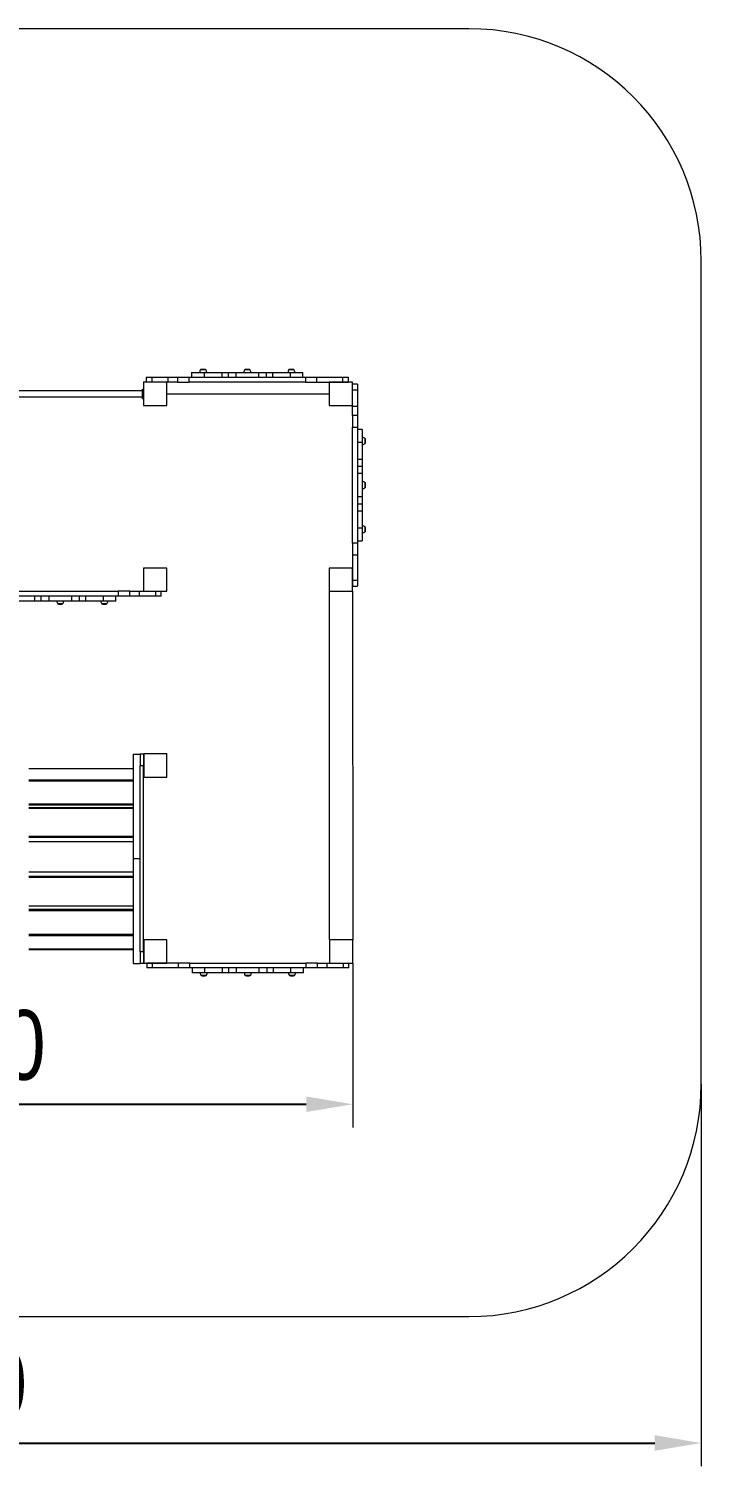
# Model space of a CAD drawing. Header units: millimetres. Extents: x -3439 to 3746, y -3069 to 3117.
# Drawn here: x 851 to 3746, y -3069 to 3117 of the extents above; entities that cross this region are included whole.
import ezdxf

# ---------------------------------------------------------------- set-up
doc = ezdxf.new("R2010")
doc.units = ezdxf.units.MM
for name, color, linetype in [('DIKOM_ЗОНА', 80, 'Continuous'), ('DIKOM_ОБЪЕКТ', 7, 'Continuous'), ('DIKOM_РАЗМЕР_ЗОНА', 7, 'Continuous'), ('DIKOM_РАЗМЕР_ОБЪЕКТА', 7, 'Continuous')]:
    doc.layers.add(name, color=color, linetype=linetype)
doc.styles.add('style1', font='arial.ttf', dxfattribs={"width": 0.8})
doc.dimstyles.new('1-50', dxfattribs={"dimtxt": 300, "dimasz": 200, "dimexe": 100, "dimexo": 0, "dimgap": 100, "dimtad": 1, "dimtxsty": 'style1', "dimcen": 200, "dimclrd": 7, "dimclre": 7, "dimclrt": 7, "dimadec": 1, "dimazin": 2, "dimtfac": 1, "dimtmove": 0, "dimatfit": 2, "dimfxl": 0, "dimlwd": 25, "dimlwe": 18, "dimarcsym": 0})

# ---------------------------------------------------------------- blocks, each defined once
blk = doc.blocks.new('*D2')
at = {"layer": 'Defpoints', "color": 0, "transparency": 16777216}
for p in [(-1054.3, -804.1), (2245.7, -904.1), (2245.7, -1511.5)]:
    blk.add_point(p, dxfattribs=at)
at = {"layer": 'DIKOM_РАЗМЕР_ОБЪЕКТА', "color": 7, "lineweight": 18, "transparency": 16777216}
for p, q in [((-1054.3, -804.1), (-1054.3, -1611.5)), ((2245.7, -904.1), (2245.7, -1611.5))]:
    blk.add_line(p, q, dxfattribs=at)
at = {"layer": 'DIKOM_РАЗМЕР_ОБЪЕКТА', "color": 7, "lineweight": 25, "transparency": 16777216}
blk.add_line((-854.3, -1511.5), (2045.7, -1511.5), dxfattribs=at)
at = {"layer": 'DIKOM_РАЗМЕР_ОБЪЕКТА', "color": 7, "transparency": 16777216}
for points in [[(-854.3, -1478.1), (-854.3, -1544.8), (-1054.3, -1511.5)], [(2045.7, -1478.1), (2045.7, -1544.8), (2245.7, -1511.5)]]:
    blk.add_solid(points, dxfattribs=at)
at = {"layer": 'DIKOM_РАЗМЕР_ОБЪЕКТА', "color": 7, "transparency": 16777216, "insert": (550.5, -1258.2), "char_height": 300, "attachment_point": 5, "style": 'style1'}
blk.add_mtext('3300', dxfattribs=at)
blk = doc.blocks.new('*D3')
at = {"layer": 'Defpoints', "color": 0, "transparency": 16777216}
for p in [(-2575.3, -1425.1), (3745.7, -1425.1), (3745.7, -2969.3)]:
    blk.add_point(p, dxfattribs=at)
at = {"layer": 'DIKOM_РАЗМЕР_ЗОНА', "color": 7, "lineweight": 18, "transparency": 16777216}
for p, q in [((-2575.3, -1425.1), (-2575.3, -3069.3)), ((3745.7, -1425.1), (3745.7, -3069.3))]:
    blk.add_line(p, q, dxfattribs=at)
at = {"layer": 'DIKOM_РАЗМЕР_ЗОНА', "color": 7, "lineweight": 25, "transparency": 16777216}
blk.add_line((-2375.3, -2969.3), (3545.7, -2969.3), dxfattribs=at)
at = {"layer": 'DIKOM_РАЗМЕР_ЗОНА', "color": 7, "transparency": 16777216}
for points in [[(-2375.3, -2935.9), (-2375.3, -3002.6), (-2575.3, -2969.3)], [(3545.7, -2935.9), (3545.7, -3002.6), (3745.7, -2969.3)]]:
    blk.add_solid(points, dxfattribs=at)
at = {"layer": 'DIKOM_РАЗМЕР_ЗОНА', "color": 7, "transparency": 16777216, "insert": (470.2, -2716), "char_height": 300, "attachment_point": 5, "style": 'style1'}
blk.add_mtext('6300', dxfattribs=at)

msp = doc.modelspace()

# ---------------------------------------------------------------- linework, layer by layer
at = {"layer": 'DIKOM_ЗОНА', "color": 3, "lineweight": 15}
for p, q in [((2745.73, 3116.94), (-1575.271, 3116.94)), ((3745.73, -1425.06), (3745.73, 2116.94)), ((-1575.271, -2425.06), (2745.73, -2425.06))]:
    msp.add_line(p, q, dxfattribs=at)
for centre, start, end in [((2745.73, 2116.94), 0, 90), ((2745.73, -1425.06), 270, 0)]:
    msp.add_arc(centre, 1000, start, end, dxfattribs=at)
at = {"layer": 'DIKOM_ОБЪЕКТ', "color": 7, "linetype": 'Continuous', "lineweight": 15}
for p, q in [((1356.544, 1616.94), (1356.544, 1595.94)), ((1356.544, 1616.94), (1381.544, 1616.94)), ((1381.544, 1616.94), (1451.544, 1616.94)), ((1381.544, 1595.94), (1381.544, 1616.94)), ((1451.544, 1595.94), (1451.544, 1616.94)), ((1451.544, 1616.94), (1491.544, 1616.94)), ((1491.544, 1616.94), (1491.544, 1595.94)), ((1491.544, 1616.94), (1541.544, 1616.94)), ((1541.544, 1595.94), (1541.544, 1616.94)), ((1541.544, 1616.94), (2041.544, 1616.94)), ((1552.056, 1637.94), (1552.056, 1616.94)), ((1552.056, 1637.94), (1607.103, 1637.94)), ((1590.744, 1649.94), (1612.344, 1649.94)), ((1603.018, 1650.993), (1600.069, 1650.993)), ((1607.103, 1616.94), (1607.103, 1637.94)), ((1607.103, 1637.94), (1681.33, 1637.94)), ((1681.33, 1637.94), (1681.33, 1616.94)), ((1681.33, 1637.94), (1710.043, 1637.94)), ((1710.043, 1616.94), (1710.043, 1637.94)), ((1710.043, 1637.94), (1742.056, 1637.94)), ((1742.056, 1637.94), (1742.056, 1616.94)), ((1742.056, 1637.94), (1841.031, 1637.94)), ((1780.744, 1649.94), (1802.344, 1649.94)), ((1793.018, 1650.993), (1790.069, 1650.993)), ((1841.031, 1616.94), (1841.031, 1637.94)), ((1841.031, 1637.94), (1873.045, 1637.94)), ((1873.045, 1637.94), (1873.045, 1616.94)), ((1873.045, 1637.94), (1901.758, 1637.94)), ((1901.758, 1616.94), (1901.758, 1637.94)), ((1901.758, 1637.94), (1975.984, 1637.94)), ((1970.744, 1649.94), (1992.344, 1649.94)), ((1975.984, 1637.94), (1975.984, 1616.94)), ((1975.984, 1637.94), (2031.031, 1637.94)), ((1983.018, 1650.993), (1980.069, 1650.993)), ((2031.031, 1616.94), (2031.031, 1637.94)), ((2041.544, 1616.94), (2041.544, 1595.94)), ((2041.544, 1616.94), (2091.544, 1616.94)), ((2091.544, 1595.94), (2091.544, 1616.94)), ((2091.544, 1616.94), (2131.544, 1616.94)), ((2131.544, 1616.94), (2201.544, 1616.94)), ((2201.544, 1616.94), (2201.544, 1595.94)), ((2201.544, 1616.94), (2226.544, 1616.94)), ((2226.544, 1595.94), (2226.544, 1616.94)), ((1340.495, 1559.44), (648.495, 1559.44)), ((1340.495, 1525.94), (1340.495, 1565.94)), ((1340.495, 1565.94), (1341.495, 1565.94)), ((1341.495, 1565.94), (1344.495, 1565.94)), ((1343.26, 1595.94), (1344.495, 1595.94)), ((1344.495, 1595.94), (1344.495, 1495.94)), ((1444.495, 1595.94), (1344.495, 1595.94)), ((1344.495, 1595.94), (1344.495, 1495.94)), ((1444.495, 1595.94), (1344.495, 1595.94)), ((1344.495, 1565.94), (1344.495, 1525.94)), ((1491.544, 1595.94), (1356.544, 1595.94)), ((1444.495, 1495.94), (1444.495, 1595.94)), ((1444.495, 1595.94), (1445.73, 1595.94)), ((1444.495, 1495.94), (1444.495, 1595.94)), ((1491.544, 1595.94), (1541.544, 1595.94)), ((2041.544, 1595.94), (1541.544, 1595.94)), ((2041.544, 1595.94), (2226.544, 1595.94)), ((2143.26, 1595.94), (2144.495, 1595.94)), ((2144.495, 1595.94), (2144.495, 1495.94)), ((2244.495, 1595.94), (2144.495, 1595.94)), ((2244.495, 1495.94), (2244.495, 1595.94)), ((2244.495, 1452.779), (2244.495, 1587.779)), ((2265.495, 1587.779), (2244.495, 1587.779)), ((2244.495, 1562.779), (2265.495, 1562.779)), ((2265.495, 1587.779), (2265.495, 1562.779)), ((2265.495, 1562.779), (2265.495, 1492.779)), ((648.495, 1532.44), (1340.495, 1532.44)), ((1340.495, 1525.94), (1341.495, 1525.94)), ((1344.495, 1525.94), (1341.495, 1525.94)), ((1344.495, 1495.94), (1444.495, 1495.94)), ((1344.495, 1495.94), (1444.495, 1495.94)), ((1444.495, 1545.94), (2144.495, 1545.94)), ((2144.495, 1495.94), (2244.495, 1495.94)), ((2244.495, 1492.779), (2265.495, 1492.779)), ((2265.495, 1492.779), (2265.495, 1452.779)), ((2265.495, 1452.779), (2244.495, 1452.779)), ((2244.495, 1452.779), (2244.495, 1402.779)), ((2265.495, 1452.779), (2265.495, 1402.779)), ((2244.495, 1402.779), (2265.495, 1402.779)), ((2244.495, 902.779), (2244.495, 1402.779)), ((2265.495, 1402.779), (2265.495, 902.779)), ((2286.495, 1392.266), (2265.495, 1392.266)), ((2286.495, 1392.266), (2286.495, 1337.22)), ((2265.495, 1337.22), (2286.495, 1337.22)), ((2286.495, 1337.22), (2286.495, 1262.993)), ((2298.495, 1353.579), (2298.495, 1331.979)), ((2299.547, 1341.304), (2299.547, 1344.254)), ((2286.495, 1262.993), (2265.495, 1262.993)), ((2286.495, 1262.993), (2286.495, 1234.28)), ((2265.495, 1234.28), (2286.495, 1234.28)), ((2286.495, 1202.266), (2265.495, 1202.266)), ((2286.495, 1234.28), (2286.495, 1202.266)), ((2286.495, 1202.266), (2286.495, 1103.292)), ((2298.495, 1163.579), (2298.495, 1141.979)), ((2299.547, 1151.304), (2299.547, 1154.254)), ((2265.495, 1103.292), (2286.495, 1103.292)), ((2286.495, 1071.278), (2265.495, 1071.278)), ((2286.495, 1103.292), (2286.495, 1071.278)), ((2286.495, 1071.278), (2286.495, 1042.565)), ((2265.495, 1042.565), (2286.495, 1042.565)), ((2286.495, 1042.565), (2286.495, 968.338)), ((2286.495, 968.338), (2265.495, 968.338)), ((2286.495, 968.338), (2286.495, 913.292)), ((2298.495, 973.579), (2298.495, 951.979)), ((2299.547, 961.304), (2299.547, 964.254)), ((2244.495, 902.779), (2244.495, 717.779)), ((2265.495, 902.779), (2244.495, 902.779)), ((2265.495, 913.292), (2286.495, 913.292)), ((2265.495, 902.779), (2265.495, 852.779)), ((2244.495, 852.779), (2265.495, 852.779)), ((2265.495, 852.779), (2265.495, 812.779)), ((2265.495, 812.779), (2265.495, 742.779)), ((1344.495, 795.94), (1344.495, 695.94)), ((1444.495, 795.94), (1344.495, 795.94)), ((1344.495, 795.94), (1344.495, 695.94)), ((1444.495, 795.94), (1344.495, 795.94)), ((1344.495, 765.94), (1344.495, 725.94)), ((1444.495, 695.94), (1444.495, 795.94)), ((1444.495, 695.94), (1444.495, 795.94)), ((2144.495, 795.94), (2144.495, 695.94)), ((2244.495, 795.94), (2144.495, 795.94)), ((2244.495, 695.94), (2244.495, 795.94)), ((2265.495, 742.779), (2244.495, 742.779)), ((2265.495, 742.779), (2265.495, 717.779)), ((748.371, 695.94), (1236.29, 695.94)), ((1236.29, 695.94), (1236.29, 674.94)), ((1286.29, 695.94), (1236.29, 695.94)), ((1286.29, 674.94), (1286.29, 695.94)), ((1286.29, 695.94), (1421.29, 695.94)), ((1326.29, 695.94), (1326.29, 674.94)), ((1344.495, 695.94), (1444.495, 695.94)), ((1344.495, 695.94), (1444.495, 695.94)), ((1396.29, 695.94), (1396.29, 674.94)), ((1421.29, 674.94), (1421.29, 695.94)), ((2144.495, 695.94), (2244.495, 695.94)), ((2144.495, 695.94), (2144.495, -804.06)), ((2244.495, 717.779), (2265.495, 717.779)), ((2244.495, 695.94), (2245.73, -804.06)), ((1236.29, 674.94), (750.597, 674.94)), ((876.076, 653.94), (801.849, 653.94)), ((876.076, 674.94), (876.076, 653.94)), ((904.789, 653.94), (876.076, 653.94)), ((904.789, 653.94), (904.789, 674.94)), ((936.803, 653.94), (904.789, 653.94)), ((936.803, 674.94), (936.803, 653.94)), ((1035.778, 653.94), (936.803, 653.94)), ((997.09, 641.94), (975.49, 641.94)), ((984.815, 640.888), (987.765, 640.888)), ((1035.778, 653.94), (1035.778, 674.94)), ((1067.791, 653.94), (1035.778, 653.94)), ((1067.791, 674.94), (1067.791, 653.94)), ((1096.504, 653.94), (1067.791, 653.94)), ((1096.504, 653.94), (1096.504, 674.94)), ((1170.731, 653.94), (1096.504, 653.94)), ((1187.09, 641.94), (1165.49, 641.94)), ((1170.731, 674.94), (1170.731, 653.94)), ((1225.778, 653.94), (1170.731, 653.94)), ((1174.815, 640.888), (1177.765, 640.888)), ((1225.778, 653.94), (1225.778, 674.94)), ((1286.29, 674.94), (1236.29, 674.94)), ((1326.29, 674.94), (1286.29, 674.94)), ((1396.29, 674.94), (1326.29, 674.94)), ((1421.29, 674.94), (1396.29, 674.94)), ((1299.721, -5.484), (1299.721, -905.484)), ((1299.721, -5.484), (1329.721, -5.484)), ((1344.721, -5.484), (1329.721, -5.484)), ((1329.721, -5.484), (1329.721, -55.484)), ((1344.721, -55.484), (1329.721, -55.484)), ((1329.721, -855.484), (1329.721, -55.484)), ((1344.495, -4.06), (1345.73, -4.06)), ((1344.721, -5.484), (1344.721, -55.484)), ((1344.721, -855.484), (1344.721, -55.484)), ((1345.73, -4.06), (1345.73, -104.06)), ((1445.73, -4.06), (1345.73, -4.06)), ((1345.73, -4.06), (1345.73, -104.06)), ((1445.73, -4.06), (1345.73, -4.06)), ((1445.73, -104.06), (1445.73, -4.06)), ((1445.73, -4.06), (1446.964, -4.06)), ((1445.73, -104.06), (1445.73, -4.06)), ((850.774, -66.364), (1299.721, -66.364)), ((850.774, -115.217), (1299.721, -115.217)), ((1299.721, -121.677), (850.774, -121.677)), ((1345.73, -104.06), (1445.73, -104.06)), ((1345.73, -104.06), (1445.73, -104.06)), ((850.774, -217.969), (1299.721, -217.969)), ((1299.721, -225.038), (850.774, -225.038)), ((1299.721, -235.271), (850.774, -235.271)), ((1299.721, -238.253), (850.774, -238.253)), ((850.774, -357.198), (1299.721, -357.198)), ((1299.721, -363.791), (850.774, -363.791)), ((1299.721, -381.551), (850.774, -381.551)), ((1329.721, -455.484), (1299.721, -455.484)), ((850.774, -511.522), (1299.721, -511.522)), ((850.774, -529.723), (1299.721, -529.723)), ((1299.721, -536.203), (850.774, -536.203)), ((850.774, -657.24), (1299.721, -657.24)), ((850.774, -671.388), (1299.721, -671.388)), ((1299.721, -678.458), (850.774, -678.458)), ((850.774, -779.894), (1299.721, -779.894)), ((1299.721, -786.469), (850.774, -786.469)), ((1345.73, -804.06), (1345.73, -904.06)), ((1445.73, -804.06), (1345.73, -804.06)), ((1345.73, -804.06), (1345.73, -904.06)), ((1445.73, -804.06), (1345.73, -804.06)), ((1445.73, -904.06), (1445.73, -804.06)), ((1445.73, -904.06), (1445.73, -804.06)), ((2145.73, -804.06), (2145.73, -904.06)), ((2245.73, -804.06), (2145.73, -804.06)), ((2245.73, -904.06), (2245.73, -804.06)), ((1299.721, -843.647), (850.774, -843.647)), ((850.774, -845.462), (1299.721, -845.462)), ((1344.721, -855.484), (1329.721, -855.484)), ((1329.721, -855.484), (1329.721, -905.484)), ((1344.721, -855.484), (1344.721, -905.484)), ((1299.721, -905.484), (1329.721, -905.484)), ((1344.721, -905.484), (1329.721, -905.484)), ((1345.73, -904.06), (1445.73, -904.06)), ((1345.73, -904.06), (1445.73, -904.06)), ((1543.729, -904.06), (1358.729, -904.06)), ((1358.729, -904.06), (1358.729, -925.06)), ((1383.729, -925.06), (1358.729, -925.06)), ((1383.729, -925.06), (1383.729, -904.06)), ((1453.729, -925.06), (1383.729, -925.06)), ((1493.729, -925.06), (1453.729, -925.06)), ((1493.729, -904.06), (1493.729, -925.06)), ((1543.729, -925.06), (1493.729, -925.06)), ((1543.729, -925.06), (1543.729, -904.06)), ((1543.729, -904.06), (2043.729, -904.06)), ((2043.729, -925.06), (1543.729, -925.06)), ((1554.242, -925.06), (1554.242, -946.06)), ((1609.289, -946.06), (1609.289, -925.06)), ((1683.515, -925.06), (1683.515, -946.06)), ((1712.228, -946.06), (1712.228, -925.06)), ((1744.242, -925.06), (1744.242, -946.06)), ((1843.217, -946.06), (1843.217, -925.06)), ((1875.23, -925.06), (1875.23, -946.06)), ((1903.944, -946.06), (1903.944, -925.06)), ((1978.17, -925.06), (1978.17, -946.06)), ((2033.217, -946.06), (2033.217, -925.06)), ((2043.729, -904.06), (2043.729, -925.06)), ((2093.729, -904.06), (2043.729, -904.06)), ((2093.729, -925.06), (2043.729, -925.06)), ((2093.729, -925.06), (2093.729, -904.06)), ((2093.729, -904.06), (2228.729, -904.06)), ((2133.729, -925.06), (2093.729, -925.06)), ((2133.729, -904.06), (2133.729, -925.06)), ((2203.729, -925.06), (2133.729, -925.06)), ((2145.73, -904.06), (2245.73, -904.06)), ((2203.729, -904.06), (2203.729, -925.06)), ((2228.729, -925.06), (2203.729, -925.06)), ((2228.729, -925.06), (2228.729, -904.06)), ((1609.289, -946.06), (1554.242, -946.06)), ((1614.529, -958.06), (1592.929, -958.06)), ((1602.255, -959.112), (1605.204, -959.112)), ((1683.515, -946.06), (1609.289, -946.06)), ((1712.228, -946.06), (1683.515, -946.06)), ((1744.242, -946.06), (1712.228, -946.06)), ((1843.217, -946.06), (1744.242, -946.06)), ((1804.529, -958.06), (1782.929, -958.06)), ((1792.255, -959.112), (1795.204, -959.112)), ((1875.23, -946.06), (1843.217, -946.06)), ((1903.944, -946.06), (1875.23, -946.06)), ((1978.17, -946.06), (1903.944, -946.06)), ((1994.529, -958.06), (1972.929, -958.06)), ((2033.217, -946.06), (1978.17, -946.06)), ((1982.255, -959.112), (1985.204, -959.112))]:
    msp.add_line(p, q, dxfattribs=at)
for centre, radius, start, end in [((1605.22, 1637.78), 18.677, 139.3788429, 179.5090666), ((1600.069, 1609.157), 41.836, 90, 102.879622), ((1603.018, 1609.157), 41.836, 77.120378, 90), ((1597.867, 1637.78), 18.677, 0.4909334, 40.6211571), ((1795.22, 1637.78), 18.677, 139.3788429, 179.5090666), ((1790.069, 1609.157), 41.836, 90, 102.879622), ((1793.018, 1609.157), 41.836, 77.120378, 90), ((1787.867, 1637.78), 18.677, 0.4909334, 40.6211571), ((1985.22, 1637.78), 18.677, 139.3788429, 179.5090666), ((1980.069, 1609.157), 41.836, 90, 102.879622), ((1983.018, 1609.157), 41.836, 77.120378, 90), ((1977.867, 1637.78), 18.677, 0.4909334, 40.6211571), ((2286.335, 1339.102), 18.677, 49.3788429, 89.5090666), ((2286.335, 1346.456), 18.677, 270.4909334, 310.6211571), ((2257.712, 1344.254), 41.836, 0, 12.879622), ((2257.712, 1341.304), 41.836, 347.120378, 0), ((2286.335, 1149.102), 18.677, 49.3788429, 89.5090666), ((2286.335, 1156.456), 18.677, 270.4909334, 310.6211571), ((2257.712, 1154.254), 41.836, 0, 12.879622), ((2257.712, 1151.304), 41.836, 347.120378, 0), ((2286.335, 959.102), 18.677, 49.3788429, 89.5090666), ((2286.335, 966.456), 18.677, 270.4909334, 310.6211571), ((2257.712, 964.254), 41.836, 0, 12.879622), ((2257.712, 961.304), 41.836, 347.120378, 0), ((989.967, 654.1), 18.677, 180.4909334, 220.6211571), ((984.815, 682.723), 41.836, 257.120378, 270), ((987.765, 682.723), 41.836, 270, 282.879622), ((982.613, 654.1), 18.677, 319.3788429, 359.5090666), ((1179.967, 654.1), 18.677, 180.4909334, 220.6211571), ((1174.815, 682.723), 41.836, 257.120378, 270), ((1177.765, 682.723), 41.836, 270, 282.879622), ((1172.613, 654.1), 18.677, 319.3788429, 359.5090666), ((1607.406, -945.9), 18.677, 180.4909334, 220.6211571), ((1602.255, -917.277), 41.836, 257.120378, 270), ((1605.204, -917.277), 41.836, 270, 282.879622), ((1600.053, -945.9), 18.677, 319.3788429, 359.5090666), ((1797.406, -945.9), 18.677, 180.4909334, 220.6211571), ((1792.255, -917.277), 41.836, 257.120378, 270), ((1795.204, -917.277), 41.836, 270, 282.879622), ((1790.053, -945.9), 18.677, 319.3788429, 359.5090666), ((1987.406, -945.9), 18.677, 180.4909334, 220.6211571), ((1982.255, -917.277), 41.836, 257.120378, 270), ((1985.204, -917.277), 41.836, 270, 282.879622), ((1980.053, -945.9), 18.677, 319.3788429, 359.5090666)]:
    msp.add_arc(centre, radius, start, end, dxfattribs=at)

# ---------------------------------------------------------------- dimensions: what is measured, and where the dimension line sits
at = {"layer": 'DIKOM_РАЗМЕР_ЗОНА'}
dim = msp.add_linear_dim(base=(3745.73, -2969.264), p1=(-2575.271, -1425.06), p2=(3745.73, -1425.06), text='6300', dimstyle='1-50', dxfattribs=at)
dim.commit()
dim.dimension.update_dxf_attribs({"geometry": '*D3', "text_midpoint": (470.24, -2969.264), "dimtype": 160})
at = {"layer": 'DIKOM_РАЗМЕР_ОБЪЕКТА'}
dim = msp.add_linear_dim(base=(2245.73, -1511.463), p1=(-1054.27, -804.06), p2=(2245.73, -904.06), dimstyle='1-50', dxfattribs=at)
dim.commit()
dim.dimension.update_dxf_attribs({"geometry": '*D2', "text_midpoint": (550.478, -1511.463), "dimtype": 160})

doc.saveas('drawing.dxf')
